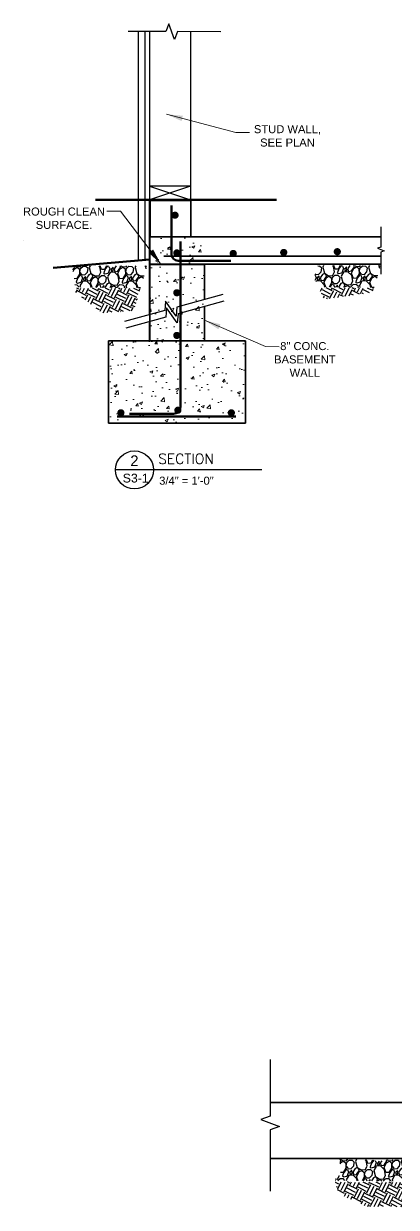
# Model space of a CAD drawing. Extents: x 4834 to 83801, y -13735 to 32221.
# Drawn here: x 12345.7 to 12400.2, y -4255.4 to -4082.4 of the extents above; entities that cross this region are included whole.
import ezdxf
from ezdxf.enums import TextEntityAlignment as Align

# ---------------------------------------------------------------- set-up
doc = ezdxf.new("R2010")
doc.units = 0
doc.header["$LTSCALE"] = 8
doc.header["$MEASUREMENT"] = 0
doc.layers.get('0').update_dxf_attribs({"lineweight": 9})
for name, color, linetype, lineweight in [('A-Wall-New', 1, 'Continuous', 50), ('DIM', 8, 'Continuous', 5), ('DIM_DA', 4, 'Continuous', 25), ('TEXT', 6, 'Continuous', 25)]:
    doc.layers.add(name, color=color, linetype=linetype, lineweight=lineweight)
for name, color, linetype in [('ANNSXTEXT', 2, 'Continuous'), ('AUDIT_I_011120114236-1', 7, 'Continuous'), ('DETAIL', 1, 'Continuous'), ('S-ANNO-PATT', 101, 'Continuous'), ('S-BAR', 6, 'Continuous'), ('S-DIM', 3, 'Continuous'), ('S-SECT-CCON', 4, 'Continuous'), ('S-SECT-CONC', 193, 'Continuous'), ('S-SECT-MISC', 134, 'Continuous')]:
    doc.layers.add(name, color=color, linetype=linetype)
doc.styles.add('ANNDTTEXT', font='romans.shx')
doc.styles.add('Arial', font='arial.ttf')
doc.styles.add('ROOMS', font='arial.ttf', dxfattribs={"height": 8})
doc.styles.get("Standard").update_dxf_attribs({"font": 'stylu.ttf'})
doc.linetypes.add('ZIGZAG', pattern='A,0.0001,-0.2,[131,ltypeshp.shx,S=0.2,R=0,X=-0.2,Y=0],-0.4,[131,ltypeshp.shx,S=0.2,R=180,X=0.2,Y=0],-0.2', length=0.8001)
doc.dimstyles.new('Forum 24', dxfattribs={"dimscale": 24, "dimtxt": 0.1875, "dimasz": 0.09375, "dimexe": 0.0625, "dimexo": 0.0625, "dimgap": 0.125, "dimtad": 1, "dimdec": 4, "dimrnd": 1, "dimzin": 7, "dimdsep": 46, "dimlunit": 4, "dimtxsty": 'Standard', "dimblk": 'OBLIQUE', "dimblk1": 'DIMTICK', "dimblk2": 'OBLIQUE', "dimcen": -0.0625, "dimdle": 0.125, "dimclrd": 256, "dimclre": 256, "dimclrt": 256, "dimadec": 0, "dimazin": 0, "dimtfac": 1, "dimtdec": 4, "dimtmove": 1, "dimatfit": 3, "dimfxl": 0.0625, "dimtvp": 1.2, "dimfrac": 2, "dimtolj": 1, "dimtzin": 7, "dimlwd": 13, "dimarcsym": 0})
pattern_1 = [(50, (-4150.8368, -7337.2496), (4.51873915, -0.39533845), [0.4725, -5.1975]), (355, (-4150.837, -7337.2496), (-0.8741334, 4.7388104), [0.378, -4.158]), (100.451444, (-4150.46, -7337.2825), (3.6446057, 4.3434719), [0.4015632, -4.4171953]), (46.1842, (-4150.837, -7335.9896), (6.7236204, -1.0427715), [0.70875, -7.79625]), (96.635635, (-4150.2765, -7336.0765), (5.8883703, 6.1369472), [0.6023452, -6.6257967]), (351.184164, (-4150.837, -7335.9896), (5.8883703, 6.1369472), [0.567, -6.237]), (21, (-4150.2068, -7336.3046), (3.7605144, -2.536499), [0.4725, -5.1975]), (326, (-4150.207, -7336.3046), (1.5328866, 4.5684453), [0.378, -4.158]), (71.451445, (-4149.8934, -7336.516), (5.293401, 2.0319463), [0.4015632, -4.4171953]), (37.5, (-4150.8368, -7337.2496), (0.07660709, 2.09723128), [0, -4.1076, 0, -4.221, 0, -4.17375]), (7.5, (-4150.8368, -7337.2496), (1.6573381, 2.48479378), [0, -2.4066, 0, -4.0131, 0, -1.59075]), (327.5, (-4152.2417, -7337.2496), (3.36308135, -0.1420957), [0, -1.575, 0, -4.914, 0, -6.5205]), (317.5, (-4152.8717, -7337.2496), (3.67407287, 0.6306614), [0, -2.0475, 0, -3.2634, 0, -4.6305])]

# ---------------------------------------------------------------- blocks, each defined once
blk = doc.blocks.new('_Oblique')
at = {"color": 0, "linetype": 'ByBlock', "lineweight": -2}
blk.add_line((-0.5, -0.5), (0.5, 0.5), dxfattribs=at)
blk = doc.blocks.new('DIMTICK')
for p, q in [((0, 1), (0, -1)), ((-1, 0), (1, 0))]:
    blk.add_line(p, q)
at = {"const_width": 0.141}
blk.add_lwpolyline([(0.707, 0.707), (-0.707, -0.707)], dxfattribs=at)

msp = doc.modelspace()

# ---------------------------------------------------------------- hatches: boundary and pattern name
at = {"layer": 'DIM', "transparency": 33554585}
h = msp.add_hatch(dxfattribs=at)
h.set_pattern_fill('AR-CONC', scale=0.63)
h.set_pattern_definition(pattern_1)
h.paths.add_polyline_path([(12372.16066, -4113.52965), (12364.16066, -4113.52965), (12364.16066, -4128.76531), (12372.16066, -4128.76531)])
h = msp.add_hatch(dxfattribs=at)
h.set_pattern_fill('AR-CONC', scale=0.63)
h.set_pattern_definition(pattern_1)
h.paths.add_polyline_path([(12378.16066, -4128.76531), (12358.16066, -4128.76531), (12358.16066, -4140.76531), (12378.16066, -4140.76531)])
at = {"layer": 'S-ANNO-PATT', "transparency": 33554559}
h = msp.add_hatch(dxfattribs=at)
h.set_pattern_fill('GRAVEL', color=256, scale=3, angle=63.4203233)
h.set_pattern_definition([(291.433111, (10901.36944, -3288.371), (13.407845635, -33.544443287), [0.403608, -39.957264]), (248.390064, (10901.51692, -3288.74669), (13.424969221, 33.537593852), [0.692604, -68.5677743]), (195.93077, (10901.26185, -3289.39061), (42.935586015, 12.06380759), [0.488364, -48.348098]), (330.694012, (10901.40908, -3290.77254), (-52.316454591, 29.529452739), [0.630714, -62.440674]), (356.253977, (10901.95907, -3291.08126), (-38.906896597, 2.693213166), [0.618465, -61.2281194]), (60.694012, (10902.57621, -3291.12167), (-29.529452739, -52.316454591), [0.630714, -62.440674]), (101.114564, (10902.88493, -3290.57167), (9.379156217, -48.3014640425), [0.834087, -82.5745456]), (135.675652, (10902.72414, -3289.75323), (-49.628378501, 48.3117381945), [0.787464, -77.9589645]), (184.849889, (10902.1608, -3289.20301), (-45.61681267, -4.01327819), [0.63285, -62.6522193]), (238.656682, (10901.5302, -3289.25652), (17.448521563, 28.170003466), [0.722496, -35.4022877]), (285.817761, (10901.15439, -3289.87358), (13.4044209173, -46.960850715), [0.934344, -92.500125]), (202.234398, (10902.7648, -3288.12986), (-25.493913887, -10.72661898), [0.318903, -31.5715344]), (234.889558, (10902.46962, -3288.25053), (22.816111949, 32.193555808), [0.606711, -60.064534]), (288.42032, (10902.1207, -3288.7468), (2.682939, -1.3423257), [0.424263, -3.8183777]), (266.618914, (10901.70475, -3288.77357), (1.3457504, 16.09934644), [0.228474, -22.6188453]), (355.221733, (10901.69127, -3289.00165), (-9.39114273, 1.34403804), [0.323109, -15.8323854]), (94.38408, (10902.01326, -3289.02856), (-1.33890097, 10.73346841), [0.524787, -16.9680687]), (224.985374, (10901.9731, -3288.5053), (5.3675904, 4.02355234), [0.379473, -9.10736]), (79.809864, (10900.91272, -3290.55775), (5.374439821, 30.856367197), [0.5316, -52.6285354]), (133.766499, (10901.00677, -3290.03454), (24.143026407, -25.497338604), [0.445983, -44.152223]), (356.618914, (10901.43656, -3288.23685), (-16.09934644, 1.3457504), [0.456945, -22.3903743]), (47.030783, (10901.8927, -3288.2638), (-21.472073904, -22.80241308), [0.5316, -52.6285354]), (42.864278, (10902.57615, -3291.39), (-12.07750646, -10.7300437), [0.51264, -25.119371]), (358.195464, (10902.9519, -3291.04126), (-36.223957584, 1.35088748), [0.429534, -42.523929]), (130.221733, (10904.1329, -3289.55234), (-10.7300437, 12.07750646), [0.456945, -22.3903743]), (80.774348, (10903.83785, -3289.20344), (-6.718477866, -40.247509925), [0.502893, -49.786271]), (132.864278, (10903.47518, -3290.867), (10.7300437, -12.07750646), [0.25632, -25.375691]), (164.730256, (10904.0524, -3289.7133), (-12.07408174, 2.68636373), [0.15297, -15.1440885]), (229.38408, (10903.9048, -3289.673), (6.70991607, 6.70649136), [0.618465, -11.750852]), (249.429329, (10903.5022, -3290.1425), (10.740317849, 28.171715825), [0.57315, -56.7417695]), (7.11039, (10902.2547, -3289.1494), (-6.7082037, 0.00171236), [0.432666, -10.383988]), (56.57755, (10902.68406, -3289.09582), (28.185414694, 42.925311863), [0.755382, -74.782688]), (124.36572, (10903.10013, -3288.46535), (13.41127035, -20.12803586), [0.308868, -30.5780224]), (153.42032, (10902.9258, -3288.2104), (-4.0252647, -1.3406133), [0.18, -2.82]), (183.67676, (10903.39486, -3290.1559), (24.149875842, 1.335476252), [0.416772, -41.26056]), (111.433111, (10902.97895, -3290.18262), (-13.407845635, 33.544443287), [0.807216, -39.553656]), (63.42032, (10902.684, -3289.4312), (-1.3406133, 4.0252647), [0.78, -2.22]), (28.72517, (10903.03298, -3288.73366), (32.20382996, 17.433110335), [0.474342, -46.959823]), (317.474927, (10903.44895, -3288.5057), (9.38943037, -8.05224176), [0.436806, -21.4035237]), (271.066299, (10903.77087, -3288.80093), (1.3252021, -64.399098126), [0.711195, -70.4084225]), (238.846402, (10903.7841, -3289.51201), (-20.133172935, -33.535881494), [0.752397, -74.48722])])
h.paths.add_polyline_path([(12362.8326, -4121.0137), (12363.76791, -4117.77416), (12352.88478, -4117.80809), (12353.03987, -4117.96318), (12352.88868, -4117.95441), (12353.27211, -4120.90128)])
h = msp.add_hatch(dxfattribs=at)
h.set_pattern_fill('GRAVEL', color=256, scale=3, angle=63.4203233)
h.set_pattern_definition([(291.433111, (10935.53088, -3288.32341), (13.407845635, -33.544443287), [0.403608, -39.957264]), (248.390064, (10935.67836, -3288.69911), (13.424969221, 33.537593852), [0.692604, -68.5677743]), (195.93077, (10935.42328, -3289.34303), (42.935586015, 12.06380759), [0.488364, -48.348098]), (330.694012, (10935.57051, -3290.72496), (-52.316454591, 29.529452739), [0.630714, -62.440674]), (356.253977, (10936.1205, -3291.03368), (-38.906896597, 2.693213166), [0.618465, -61.2281194]), (60.694012, (10936.73765, -3291.07408), (-29.529452739, -52.316454591), [0.630714, -62.440674]), (101.114564, (10937.04637, -3290.52409), (9.379156217, -48.3014640425), [0.834087, -82.5745456]), (135.675652, (10936.88558, -3289.70565), (-49.628378501, 48.3117381945), [0.787464, -77.9589645]), (184.849889, (10936.32223, -3289.15543), (-45.61681267, -4.01327819), [0.63285, -62.6522193]), (238.656682, (10935.69165, -3289.20894), (17.448521563, 28.170003466), [0.722496, -35.4022877]), (285.817761, (10935.31583, -3289.82599), (13.4044209173, -46.960850715), [0.934344, -92.500125]), (202.234398, (10936.92624, -3288.08227), (-25.493913887, -10.72661898), [0.318903, -31.5715344]), (234.889558, (10936.63105, -3288.20294), (22.816111949, 32.193555808), [0.606711, -60.064534]), (288.42032, (10936.282, -3288.6993), (2.682939, -1.3423257), [0.424263, -3.8183777]), (266.618914, (10935.8662, -3288.726), (1.3457504, 16.09934644), [0.228474, -22.6188453]), (355.221733, (10935.8527, -3288.95406), (-9.39114273, 1.34403804), [0.323109, -15.8323854]), (94.38408, (10936.1747, -3288.981), (-1.33890097, 10.73346841), [0.524787, -16.9680687]), (224.985374, (10936.1346, -3288.4577), (5.3675904, 4.02355234), [0.379473, -9.10736]), (79.809864, (10935.07416, -3290.51017), (5.374439821, 30.856367197), [0.5316, -52.6285354]), (133.766499, (10935.1682, -3289.98695), (24.143026407, -25.497338604), [0.445983, -44.152223]), (356.618914, (10935.598, -3288.18926), (-16.09934644, 1.3457504), [0.456945, -22.3903743]), (47.030783, (10936.05414, -3288.21621), (-21.472073904, -22.80241308), [0.5316, -52.6285354]), (42.864278, (10936.73758, -3291.3424), (-12.07750646, -10.7300437), [0.51264, -25.119371]), (358.195464, (10937.11333, -3290.99368), (-36.223957584, 1.35088748), [0.429534, -42.523929]), (130.221733, (10938.29435, -3289.50476), (-10.7300437, 12.07750646), [0.456945, -22.3903743]), (80.774348, (10937.99928, -3289.15586), (-6.718477866, -40.247509925), [0.502893, -49.786271]), (132.864278, (10937.6366, -3290.8194), (10.7300437, -12.07750646), [0.25632, -25.375691]), (164.730256, (10938.2138, -3289.66574), (-12.07408174, 2.68636373), [0.15297, -15.1440885]), (229.38408, (10938.06624, -3289.62545), (6.70991607, 6.70649136), [0.618465, -11.750852]), (249.429329, (10937.66363, -3290.09492), (10.740317849, 28.171715825), [0.57315, -56.7417695]), (7.11039, (10936.4162, -3289.1018), (-6.7082037, 0.00171236), [0.432666, -10.383988]), (56.57755, (10936.8455, -3289.04823), (28.185414694, 42.925311863), [0.755382, -74.782688]), (124.36572, (10937.26157, -3288.41777), (13.41127035, -20.12803586), [0.308868, -30.5780224]), (153.42032, (10937.0872, -3288.1628), (-4.0252647, -1.3406133), [0.18, -2.82]), (183.67676, (10937.5563, -3290.1083), (24.149875842, 1.335476252), [0.416772, -41.26056]), (111.433111, (10937.14038, -3290.13504), (-13.407845635, 33.544443287), [0.807216, -39.553656]), (63.42032, (10936.8454, -3289.3836), (-1.3406133, 4.0252647), [0.78, -2.22]), (28.72517, (10937.19442, -3288.68608), (32.20382996, 17.433110335), [0.474342, -46.959823]), (317.474927, (10937.6104, -3288.4581), (9.38943037, -8.05224176), [0.436806, -21.4035237]), (271.066299, (10937.9323, -3288.75335), (1.3252021, -64.399098126), [0.711195, -70.4084225]), (238.846402, (10937.94554, -3289.46442), (-20.133172935, -33.535881494), [0.752397, -74.48722])])
h.paths.add_polyline_path([(12388.17261, -4119.58115), (12388.81715, -4120.86996), (12396.99404, -4120.96612), (12397.92934, -4117.72658), (12388.78438, -4117.75509)])
h = msp.add_hatch(dxfattribs=at)
h.set_pattern_fill('EARTH', color=256, scale=5.4, angle=63.4203233)
h.set_pattern_definition([(63.42032, (10902.4152, -3289.5554), (-0.603276, 1.8113691), [1.35, -1.35]), (63.42032, (10901.9624, -3289.3289), (-0.603276, 1.8113691), [1.35, -1.35]), (63.42032, (10901.5097, -3289.1024), (-0.603276, 1.8113691), [1.35, -1.35]), (153.42032, (10901.4343, -3288.876), (-1.8113691, -0.603276), [1.35, -1.35]), (153.42032, (10901.6608, -3288.4232), (-1.8113691, -0.603276), [1.35, -1.35]), (153.42032, (10901.8873, -3287.9705), (-1.8113691, -0.603276), [1.35, -1.35])])
h.paths.add_polyline_path([(12353.75467, -4124.60996), (12353.75344, -4124.6005), (12353.57268, -4124.60127)])
h.paths.add_polyline_path([(12353.37471, -4121.68975), (12357.25144, -4124.67744), (12361.87301, -4124.33737), (12362.81557, -4121.07271), (12353.29116, -4121.04763)])
h = msp.add_hatch(dxfattribs=at)
h.set_pattern_fill('EARTH', color=256, scale=5.4, angle=63.4203233)
h.set_pattern_definition([(63.42032, (10936.5766, -3289.5078), (-0.603276, 1.8113691), [1.35, -1.35]), (63.42032, (10936.1239, -3289.2813), (-0.603276, 1.8113691), [1.35, -1.35]), (63.42032, (10935.6711, -3289.0548), (-0.603276, 1.8113691), [1.35, -1.35]), (153.42032, (10935.5957, -3288.8284), (-1.8113691, -0.603276), [1.35, -1.35]), (153.42032, (10935.8222, -3288.3756), (-1.8113691, -0.603276), [1.35, -1.35]), (153.42032, (10936.0488, -3287.9229), (-1.8113691, -0.603276), [1.35, -1.35])])
h.paths.add_polyline_path([(12387.91611, -4124.56238), (12387.91487, -4124.55292), (12387.73412, -4124.55368)])
h.paths.add_polyline_path([(12388.88409, -4121.00382), (12389.72127, -4122.67781), (12396.79374, -4121.65988), (12396.977, -4121.02513)])
h = msp.add_hatch(dxfattribs=at)
h.set_pattern_fill('GRAVEL', color=256, scale=3, angle=63.4203233)
h.set_pattern_definition([(291.433111, (10947.01197, -3419.06916), (13.407845635, -33.544443287), [0.403608, -39.957264]), (248.390064, (10947.15946, -3419.44486), (13.424969221, 33.537593852), [0.692604, -68.5677743]), (195.93077, (10946.90438, -3420.08878), (42.935586015, 12.06380759), [0.488364, -48.348098]), (330.694012, (10947.05161, -3421.47071), (-52.316454591, 29.529452739), [0.630714, -62.440674]), (356.253977, (10947.6016, -3421.77943), (-38.906896597, 2.693213166), [0.618465, -61.2281194]), (60.694012, (10948.21875, -3421.81983), (-29.529452739, -52.316454591), [0.630714, -62.440674]), (101.114564, (10948.52746, -3421.26984), (9.379156217, -48.3014640425), [0.834087, -82.5745456]), (135.675652, (10948.36668, -3420.4514), (-49.628378501, 48.3117381945), [0.787464, -77.9589645]), (184.849889, (10947.80333, -3419.90118), (-45.61681267, -4.01327819), [0.63285, -62.6522193]), (238.656682, (10947.17274, -3419.95469), (17.448521563, 28.170003466), [0.722496, -35.4022877]), (285.817761, (10946.79693, -3420.57174), (13.4044209173, -46.960850715), [0.934344, -92.500125]), (202.234398, (10948.40734, -3418.82802), (-25.493913887, -10.72661898), [0.318903, -31.5715344]), (234.889558, (10948.11215, -3418.9487), (22.816111949, 32.193555808), [0.606711, -60.064534]), (288.42032, (10947.7632, -3419.445), (2.682939, -1.3423257), [0.424263, -3.8183777]), (266.618914, (10947.34728, -3419.47174), (1.3457504, 16.09934644), [0.228474, -22.6188453]), (355.221733, (10947.3338, -3419.6998), (-9.39114273, 1.34403804), [0.323109, -15.8323854]), (94.38408, (10947.6558, -3419.72673), (-1.33890097, 10.73346841), [0.524787, -16.9680687]), (224.985374, (10947.6157, -3419.2035), (5.3675904, 4.02355234), [0.379473, -9.10736]), (79.809864, (10946.55526, -3421.25592), (5.374439821, 30.856367197), [0.5316, -52.6285354]), (133.766499, (10946.6493, -3420.7327), (24.143026407, -25.497338604), [0.445983, -44.152223]), (356.618914, (10947.0791, -3418.935), (-16.09934644, 1.3457504), [0.456945, -22.3903743]), (47.030783, (10947.53524, -3418.96196), (-21.472073904, -22.80241308), [0.5316, -52.6285354]), (42.864278, (10948.21868, -3422.08816), (-12.07750646, -10.7300437), [0.51264, -25.119371]), (358.195464, (10948.59443, -3421.73943), (-36.223957584, 1.35088748), [0.429534, -42.523929]), (130.221733, (10949.77545, -3420.2505), (-10.7300437, 12.07750646), [0.456945, -22.3903743]), (80.774348, (10949.48038, -3419.90161), (-6.718477866, -40.247509925), [0.502893, -49.786271]), (132.864278, (10949.1177, -3421.56515), (10.7300437, -12.07750646), [0.25632, -25.375691]), (164.730256, (10949.6949, -3420.4115), (-12.07408174, 2.68636373), [0.15297, -15.1440885]), (229.38408, (10949.54734, -3420.3712), (6.70991607, 6.70649136), [0.618465, -11.750852]), (249.429329, (10949.14473, -3420.84067), (10.740317849, 28.171715825), [0.57315, -56.7417695]), (7.11039, (10947.89726, -3419.8475), (-6.7082037, 0.00171236), [0.432666, -10.383988]), (56.57755, (10948.3266, -3419.79398), (28.185414694, 42.925311863), [0.755382, -74.782688]), (124.36572, (10948.74267, -3419.16352), (13.41127035, -20.12803586), [0.308868, -30.5780224]), (153.42032, (10948.5683, -3418.9086), (-4.0252647, -1.3406133), [0.18, -2.82]), (183.67676, (10949.0374, -3420.85406), (24.149875842, 1.335476252), [0.416772, -41.26056]), (111.433111, (10948.62148, -3420.88079), (-13.407845635, 33.544443287), [0.807216, -39.553656]), (63.42032, (10948.3265, -3420.1294), (-1.3406133, 4.0252647), [0.78, -2.22]), (28.72517, (10948.67551, -3419.43183), (32.20382996, 17.433110335), [0.474342, -46.959823]), (317.474927, (10949.0915, -3419.20386), (9.38943037, -8.05224176), [0.436806, -21.4035237]), (271.066299, (10949.4134, -3419.4991), (1.3252021, -64.399098126), [0.711195, -70.4084225]), (238.846402, (10949.42663, -3420.21017), (-20.133172935, -33.535881494), [0.752397, -74.48722])])
h.paths.add_polyline_path([(12412.72241, -4251.76181), (12412.72241, -4249.09027), (12412.07234, -4248.46403), (12398.52732, -4248.50626), (12398.68241, -4248.66134), (12391.99766, -4248.27357), (12392.04921, -4250.70141), (12391.29701, -4250.81707), (12391.29701, -4251.50987)])
h = msp.add_hatch(dxfattribs=at)
h.set_pattern_fill('EARTH', color=256, scale=5.4, angle=63.4203233)
h.set_pattern_definition([(63.42032, (10948.0577, -3420.2536), (-0.603276, 1.8113691), [1.35, -1.35]), (63.42032, (10947.605, -3420.0271), (-0.603276, 1.8113691), [1.35, -1.35]), (63.42032, (10947.1522, -3419.8006), (-0.603276, 1.8113691), [1.35, -1.35]), (153.42032, (10947.0768, -3419.5741), (-1.8113691, -0.603276), [1.35, -1.35]), (153.42032, (10947.3033, -3419.1214), (-1.8113691, -0.603276), [1.35, -1.35]), (153.42032, (10947.5299, -3418.6686), (-1.8113691, -0.603276), [1.35, -1.35])])
h.paths.add_polyline_path([(12412.72241, -4254.65241), (12412.72241, -4252.0706), (12412.42212, -4251.78132), (12391.29883, -4251.72569), (12391.77962, -4253.42203), (12395.91256, -4255.31338), (12399.21522, -4255.29943), (12402.07343, -4255.43598)])

# ---------------------------------------------------------------- linework, layer by layer
at = {"layer": 'A-Wall-New'}
for p, q in [((12382.69327, -4108.11105), (12356.25231, -4108.11105)), ((12364.14255, -4108.11105), (12382.69327, -4108.11105)), ((12364.16066, -4113.52965), (12364.16066, -4108.1773, -48)), ((12364.16066, -4108.1773, -48), (12370.16066, -4108.1773, -48)), ((12345.73221, -4114.06834), (12345.73221, -4114.06834)), ((12364.16066, -4116.87525), (12350.05768, -4118.06712))]:
    msp.add_line(p, q, dxfattribs=at)
at = {"layer": 'AUDIT_I_011120114236-1', "color": 6}
for p, q in [((12365.34632, -4147.61661, -48), (12359.15882, -4147.61661, -48)), ((12380.54822, -4147.61661, -48), (12365.34632, -4147.61661, -48))]:
    msp.add_line(p, q, dxfattribs=at)
msp.add_circle((12361.93874, -4147.61661, -48), 2.77992, dxfattribs=at)
at = {"layer": 'DETAIL', "linetype": 'ZIGZAG', "lineweight": 40, "ltscale": 0.08}
msp.add_line((12364.15807, -4117.54455), (12372.15807, -4117.55574), dxfattribs=at)
at = {"layer": 'DIM_DA', "color": 2, "linetype": 'ByBlock'}
for p, q in [((12362.45254, -4083.55345), (12362.45254, -4117.01961)), ((12363.44606, -4083.55345), (12363.44606, -4110.11892)), ((12364.14255, -4083.55345), (12364.14255, -4108.11105)), ((12370.14255, -4083.55345), (12370.14255, -4108.11105)), ((12370.14528, -4106.11105), (12364.14255, -4106.11105)), ((12370.14528, -4106.11105), (12364.14255, -4108.11105)), ((12364.14255, -4106.11105), (12370.14528, -4108.11105)), ((12363.44606, -4108.49878), (12363.44606, -4116.93564)), ((12370.14528, -4108.11317), (12364.14255, -4108.11317)), ((12364.15664, -4124.90216), (12364.15664, -4108.10636)), ((12364.15664, -4128.87904), (12364.15664, -4125.92445))]:
    msp.add_line(p, q, dxfattribs=at)
at = {"layer": 'S-BAR', "transparency": 33554610, "const_width": 0.525, "elevation": -48}
for points in [[(12368.13245, -4110.37782, -1), (12367.60745, -4110.37782, -1)], [(12368.39153, -4115.89332, -1), (12367.86653, -4115.89332, -1)], [(12384.02476, -4115.82095, -1), (12383.49976, -4115.82095, -1)], [(12391.85855, -4115.71133, -1), (12391.33355, -4115.71133, -1)], [(12376.6424, -4115.96568, -1), (12376.1174, -4115.96568, -1)], [(12368.39153, -4121.72132, -1), (12367.86653, -4121.72132, -1)], [(12368.39153, -4127.95593, -1), (12367.86653, -4127.95593, -1)], [(12360.2156, -4139.26349, -1), (12359.6906, -4139.26349, -1)], [(12368.54402, -4138.89504, -1), (12368.01902, -4138.89504, -1)], [(12376.36542, -4139.26349, -1), (12375.84042, -4139.26349, -1)]]:
    msp.add_lwpolyline(points, format="xyb", close=True, dxfattribs=at)
at = {"layer": 'S-DIM', "linetype": 'Continuous'}
for points in [[(12374.54888, -4083.55976), (12368.20407, -4083.5308), (12367.77949, -4084.68096), (12366.95136, -4082.37297), (12366.52677, -4083.52314), (12360.99852, -4083.4979)], [(12374.84134, -4121.98232), (12368.12632, -4123.81735), (12368.01573, -4125.15793), (12366.46175, -4122.96188), (12366.35116, -4124.30246), (12360.50034, -4125.90132)], [(12375.0185, -4122.9562), (12368.30348, -4124.79123), (12368.19289, -4126.13181), (12366.63891, -4123.93575), (12366.52832, -4125.27633), (12360.6775, -4126.8752)]]:
    msp.add_lwpolyline(points, dxfattribs=at)
at = {"layer": 'S-SECT-CCON', "flags": 128}
for points in [[(12397.94768, -4112.05548), (12397.94768, -4115.03863), (12397.45313, -4115.21863), (12398.44222, -4115.57863), (12397.94768, -4115.75863), (12397.94768, -4118.9782)], [(12381.77603, -4233.8245), (12381.77603, -4242.111), (12380.40229, -4242.611), (12383.14977, -4243.611), (12381.77603, -4244.111), (12381.77603, -4253.05427)]]:
    msp.add_lwpolyline(points, dxfattribs=at)
at = {"layer": 'S-SECT-CONC', "linetype": 'Continuous', "lineweight": 35}
for p, q in [((12370.16066, -4113.52965), (12370.16066, -4108.1773, -48)), ((12364.16066, -4113.52965, -48), (12364.16066, -4128.76531, -48)), ((12364.16066, -4113.52965), (12397.94768, -4113.52965)), ((12366.23579, -4116.37639), (12397.94768, -4116.37639)), ((12372.16066, -4117.52965, -48), (12372.16066, -4122.71488, -48)), ((12372.16066, -4117.52965), (12397.94768, -4117.52965)), ((12372.16066, -4123.73717, -48), (12372.16066, -4128.76531, -48)), ((12358.16066, -4128.76531, -48), (12358.16066, -4140.76531, -48)), ((12378.16066, -4128.76531, -48), (12358.16066, -4128.76531, -48)), ((12378.16066, -4128.76531, -48), (12378.16066, -4140.76531, -48)), ((12378.16066, -4140.76531, -48), (12358.16066, -4140.76531, -48)), ((12407.11235, -4240.111), (12381.77603, -4240.111)), ((12419.946, -4248.30335), (12381.77603, -4248.30335))]:
    msp.add_line(p, q, dxfattribs=at)
at = {"layer": 'S-SECT-MISC', "linetype": 'Continuous', "lineweight": 50, "transparency": 33554610}
msp.add_line((12359.42151, -4139.81413, -48), (12376.7433, -4139.81413, -48), dxfattribs=at)
at = {"layer": 'S-SECT-MISC', "linetype": 'Continuous', "lineweight": 50, "transparency": 33554610, "elevation": -48}
for points in [[(12367.3277, -4108.94577), (12367.3277, -4116.04359, 0.414213562), (12368.3277, -4117.04359), (12376.02126, -4117.04359)], [(12361.21278, -4139.40452), (12367.64526, -4139.40452, 0.414213562), (12368.64526, -4138.40452), (12368.64526, -4114.20511)]]:
    msp.add_lwpolyline(points, format="xyb", dxfattribs=at)

# ---------------------------------------------------------------- texts
at = {"layer": 'ANNSXTEXT', "color": 3, "style": 'ANNDTTEXT'}
msp.add_text('SECTION', height=1.485, dxfattribs=at).set_placement((12365.40361, -4146.74419, -48))
at = {"layer": 'ANNSXTEXT', "color": 3, "style": 'Arial'}
msp.add_attdef('2', text='1', height=1.55727, dxfattribs=at).set_placement((12361.92621, -4146.26934, -48), align=Align.MIDDLE)
at = {"layer": 'TEXT', "attachment_point": 5, "style": 'ROOMS'}
for s, insert, char_height, width in [('\\A1;STUD WALL,\\PSEE PLAN', (12384.30527, -4098.78226), 1.1705057, 17.1339517), ('\\A1;ROUGH CLEAN\\PSURFACE.', (12351.62871, -4110.82473, -48), 1.1705057, 17.1339517), ('\\A1;8" CONC.\\PBASEMENT\\PWALL', (12386.85103, -4131.46489, -48), 1.1705057, 17.1339517), ('\\A1;\\pxi-3,l4,ql,t4;S3-1', (12368.35217, -4148.82422), 1.2875563, 18.8473468), ('\\A1;3/4" = 1\'-0"', (12369.53545, -4149.20308), 1.1705057, 17.1339517)]:
    msp.add_mtext(s, dxfattribs=dict(at, insert=insert, char_height=char_height, width=width))

# ---------------------------------------------------------------- leaders
at = {"layer": 'TEXT'}
for points in [[(12366.5972, -4095.61569), (12376.76562, -4098.27089), (12378.7621, -4098.28706)], [(12365.80598, -4117.54685, -48), (12359.90056, -4109.77455, -48), (12357.90408, -4109.79072, -48)], [(12372.16066, -4125.73192, -48), (12381.08264, -4129.59568, -48), (12383.07912, -4129.61185, -48)]]:
    msp.add_leader(points, dimstyle='Forum 24', override={"dimasz": 0.1, "dimtad": 0}, dxfattribs=at)

doc.saveas('drawing.dxf')
